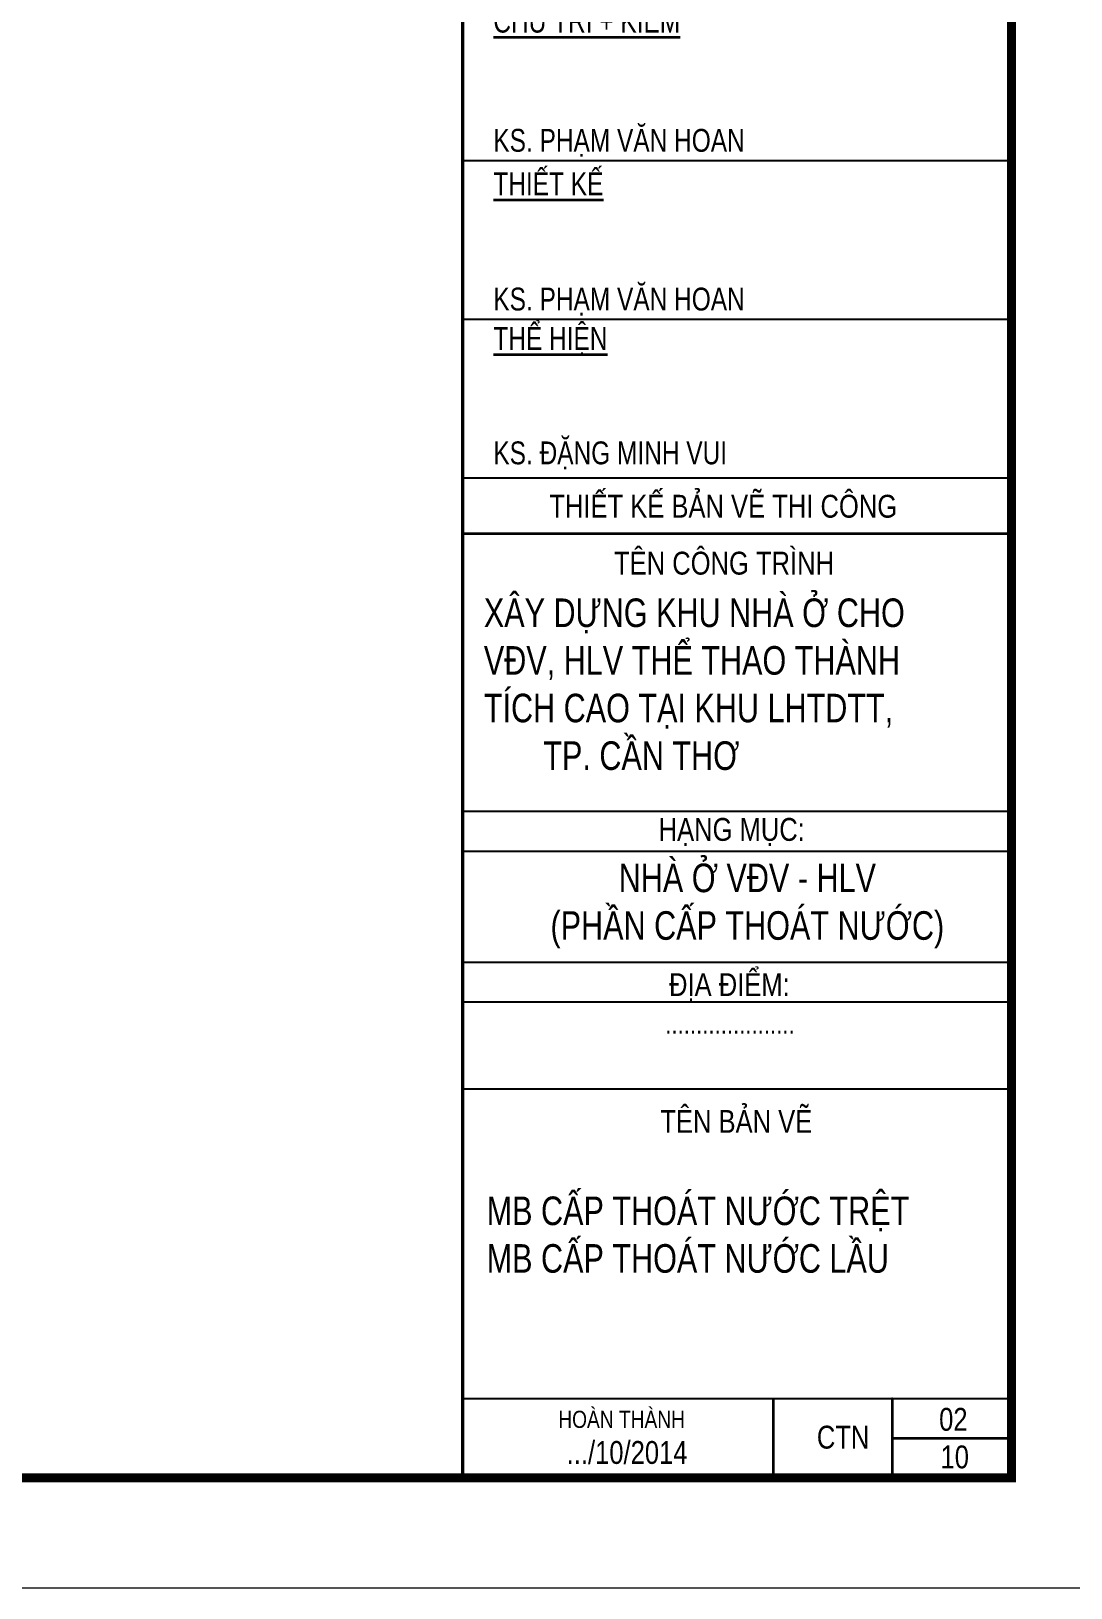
# Model space of a CAD drawing. Header units: millimetres. Extents: x -341 to 79, y 65 to 137.
# Drawn here: x -266.79 to -257.7, y 107.61 to 121.23 of the extents above; entities that cross this region are included whole.
import ezdxf

# ---------------------------------------------------------------- set-up
doc = ezdxf.new("R2010")
doc.units = ezdxf.units.MM
doc.header["$LTSCALE"] = 0.3
doc.header["$MEASUREMENT"] = 0
doc.layers.get('0').update_dxf_attribs({"linetype": 'CONTINUOUS', "lineweight": 13})
doc.layers.get('DEFPOINTS').update_dxf_attribs({"linetype": 'CONTINUOUS', "lineweight": 13})
doc.layers.add('LAYER 7', color=7, linetype='CONTINUOUS')
doc.layers.add('LAYER7', color=7, linetype='CONTINUOUS')
doc.styles.add('VNI - HELVE', font='VBOOKMN.TTF', dxfattribs={"width": 0.8})

# ---------------------------------------------------------------- blocks, each defined once
blk = doc.blocks.new('AAEER')
for points in [[(375.565, 643.528), (380.365, 643.528)], [(375.565, 643.18), (380.365, 643.18)], [(375.565, 642.208), (380.365, 642.208)], [(375.565, 641.861), (380.365, 641.861)]]:
    blk.add_lwpolyline(points)
at = {"layer": 'LAYER 7', "lineweight": 35}
for points in [[(375.565, 645.958), (380.365, 645.958)], [(378.282, 638.389), (378.282, 637.695)], [(379.323, 638.389), (379.323, 638.389), (379.323, 637.695)], [(379.323, 638.042), (380.365, 638.042)]]:
    blk.add_lwpolyline(points, dxfattribs=at)
at = {"layer": 'LAYER7', "const_width": 0.0278}
blk.add_lwpolyline([(380.365, 665.47), (375.565, 665.47), (375.565, 637.695), (380.365, 637.695)], close=True, dxfattribs=at)
at = {"layer": 'LAYER7', "const_width": 0.0174}
for points in [[(375.565, 649.221), (380.365, 649.221)], [(375.565, 647.833), (380.365, 647.833)], [(375.565, 646.444), (380.365, 646.444)], [(375.565, 641.097), (380.365, 641.097)], [(375.565, 638.389), (380.365, 638.389)]]:
    blk.add_lwpolyline(points, dxfattribs=at)
at = {"layer": 'LAYER 7', "lineweight": 35, "style": 'VNI - HELVE'}
for s, insert, char_height, width, attachment_point in [('{\\LCHUÛ TRÌ + KIEÅM}', (375.833, 650.542), 0.2, 5.31965, 1), ('KS. PHAÏM VAÊN HOAN', (375.833, 649.499), 0.2, 5.31965, 1), ('{\\LTHIEÁT KEÁ}', (375.833, 649.118), 0.2, 5.31965, 1), ('KS. PHAÏM VAÊN HOAN', (375.833, 648.11), 0.2, 5.31965, 1), ('{\\LTHEÅ HIEÄN}', (375.833, 647.765), 0.2, 5.31965, 1), ('KS. ÑAËNG MINH VUI', (375.833, 646.764), 0.2, 5.31965, 1), ('{\\fVNI-Helve|b0|i0|c0|p2;THIEÁT KEÁ BAÛN VEÕ THI COÂNG}', (376.323, 646.297), 0.2, 5.31965, 1), ('{\\fVNI-Helve|b0|i0|c0|p2;TEÂN COÂNG TRÌNH}', (376.889, 645.799), 0.2, 5.31965, 1), ('XAÂY DÖÏNG KHU NHAØ ÔÛ CHO\\PVÑV, HLV THEÅ THAO THAØNH \\PTÍCH CAO TAÏI KHU LHTDTT, \\P       TP. CAÀN THÔ', (375.75, 645.39), 0.25, 7.09083, 1), ('{\\fVNI-Helve|b0|i0|c0|p2;HAÏNG MUÏC:}', (377.279, 643.469), 0.2, 5.31965, 1), ('NHAØ ÔÛ VÑV - HLV\\P(PHAÀN CAÁP THOAÙT NÖÔÙC)', (378.055, 643.07), 0.25, 4.30245, 2), ('{\\fVNI-Helve|b0|i0|c0|p2;ÑÒA ÑIEÅM:}', (377.37, 642.111), 0.2, 5.31965, 1), ('{\\fVNI-Helve|b0|i0|c0|p2;.....................}', (377.337, 641.754), 0.17359, 5.31965, 1), ('{\\fVNI-Helve|b0|i0|c0|p2;TEÂN BAÛN VEÕ}', (377.294, 640.914), 0.2, 5.31965, 1), ('{\\fVNI-Helve|b0|i0|c0|p2;HOAØN THAØNH}', (376.401, 638.282), 0.15, 5.31965, 1), ('{\\fVNI-Helve|b0|i0|c0|p2;CTN}', (378.663, 638.151), 0.2, 5.31965, 1), ('{\\fVNI-Helve|b0|i0|c0|p2;.../10/2014}', (376.475, 638.017), 0.2, 5.31965, 1), ('{\\fVNI-Helve|b0|i0|c0|p2;10}', (379.745, 637.978), 0.2, 5.31965, 1)]:
    blk.add_mtext(s, dxfattribs=dict(at, insert=insert, char_height=char_height, width=width, attachment_point=attachment_point))

msp = doc.modelspace()

# ---------------------------------------------------------------- linework, layer by layer
at = {"layer": 'DEFPOINTS', "linetype": 'Continuous', "ltscale": 0.08}
msp.add_lwpolyline([(-299.2157, 107.6101), (-257.2157, 107.6101), (-257.2157, 137.3101), (-299.2157, 137.3101)], close=True, dxfattribs=at)
at = {"layer": 'LAYER7', "linetype": 'Continuous', "const_width": 0.08}
msp.add_lwpolyline([(-258.2157, 136.3475), (-297.4157, 136.3475), (-297.4157, 108.5726), (-258.2157, 108.5726)], close=True, dxfattribs=at)

# ---------------------------------------------------------------- block references
at = {"layer": 'LAYER 7', "linetype": 'Continuous'}
msp.add_blockref('AAEER', (-638.5807, -529.1221), dxfattribs=at)

# ---------------------------------------------------------------- texts
at = {"layer": 'LAYER 7', "lineweight": 35, "width": 5.319651, "attachment_point": 1, "style": 'VNI - HELVE'}
for s, insert, char_height in [('MB CAÁP THOAÙT NÖÔÙC TREÄT\\PMB CAÁP THOAÙT NÖÔÙC LAÀU', (-262.8061, 111.0345), 0.25), ('{\\fVNI-Helve|b0|i0|c0|p2;02}', (-258.8479, 109.1847), 0.2)]:
    msp.add_mtext(s, dxfattribs=dict(at, insert=insert, char_height=char_height))

doc.saveas('drawing.dxf')
